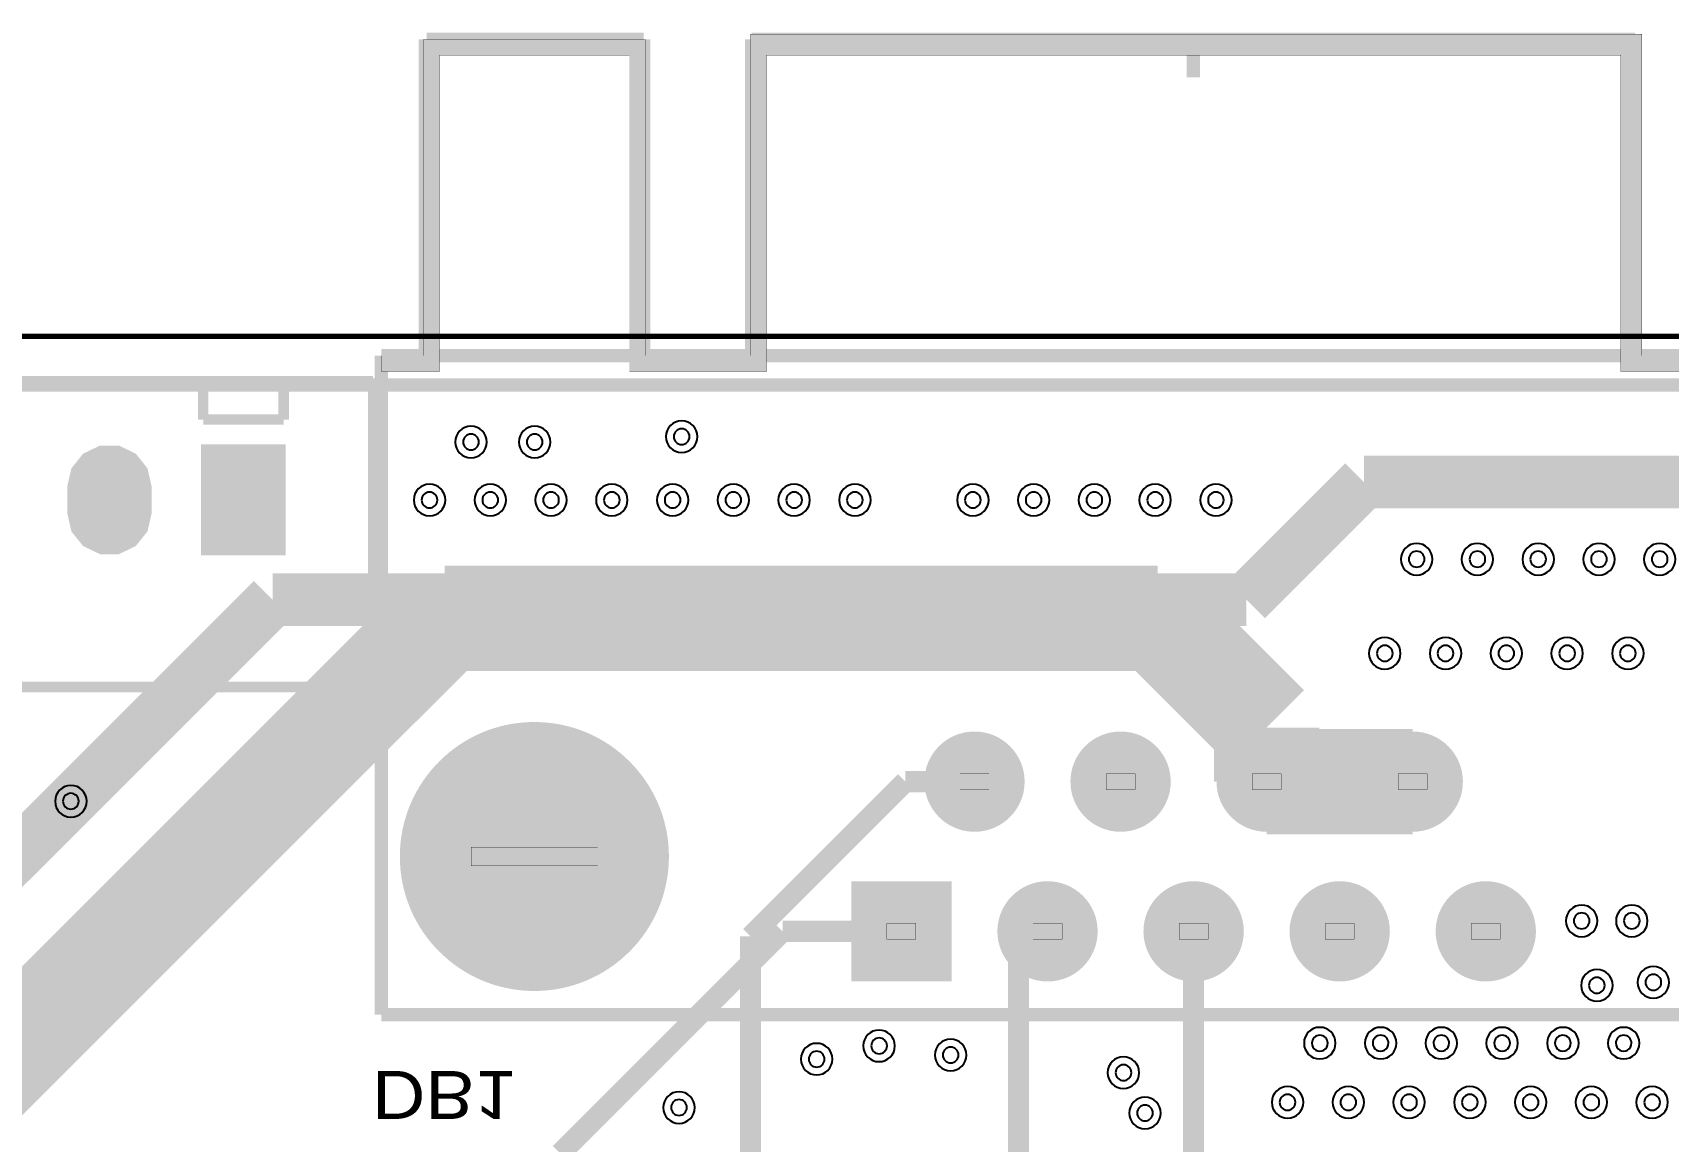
# Model space of a CAD drawing. Header units: millimetres. Extents: x 0 to 135, y -1 to 106.
# Drawn here: x 64.55 to 95.56, y 84.63 to 105.66 of the extents above; entities that cross this region are included whole.
import ezdxf
from ezdxf.enums import TextEntityAlignment as Align

# ---------------------------------------------------------------- set-up
doc = ezdxf.new("R2010")
doc.units = ezdxf.units.MM
doc.header["$MEASUREMENT"] = 0
for name, color, linetype, true_color in [('Board-Outline-Layer', 7, 'Continuous', 0xff00ff), ('Bottom-Layer', 7, 'Continuous', 0x0000ff), ('Bottom-Paste-Mask-Layer', 7, 'Continuous', 0x800000), ('Bottom-Silkscreen-Layer', 7, 'Continuous', 0x66cc33), ('Bottom-Solder-Mask-Layer', 7, 'Continuous', 0xaa00ff), ('Document-Layer', 7, 'Continuous', 0x6464ff), ('Hole-Layer', 7, 'Continuous', 0x222222), ('Multi-Layer', 7, 'Continuous', 0xc0c0c0), ('Pin-Soldering-Layer', 7, 'Continuous', 0xcc9999), ('Top-Layer', 7, 'Continuous', 0xff0000), ('Top-Paste-Mask-Layer', 7, 'Continuous', 0x808080), ('Top-Silkscreen-Layer', 7, 'Continuous', 0xffcc00), ('Top-Solder-Mask-Layer', 7, 'Continuous', 0x800080)]:
    doc.layers.add(name, color=color, linetype=linetype, true_color=true_color)
doc.styles.get("Standard").update_dxf_attribs({"font": 'arial.ttf'})

msp = doc.modelspace()

# ---------------------------------------------------------------- hatches: boundary and pattern name
at = {"layer": 'Bottom-Layer'}
for points in [[(65.25501524003039, 97.04711836423667), (65.32928871487331, 97.37253171960828), (65.53739836680518, 97.63349296901566), (65.83812552696355, 97.77831553653397), (66.17190749310225, 97.77831553653397), (66.47263465326063, 97.63349296901566), (66.68074430519249, 97.37253171960828), (66.75501778003547, 97.04711836423667), (66.75501778003547, 96.54711582423153), (66.68074430519249, 96.22170246885992), (66.47263465326063, 95.96074121945253), (66.17190749310225, 95.81591865193428), (65.83812552696355, 95.81591865193428), (65.53739836680518, 95.96074121945253), (65.32928871487331, 96.22170246885992), (65.25501524003039, 96.54711582423153)], [(69.2950228600456, 97.79711963423921), (69.2950228600456, 95.79711455422898), (67.79502032004052, 95.79711455422898), (67.79502032004052, 97.79711963423921)], [(71.5623901447803, 90.03184404368807, 1), (76.5623901447803, 90.03184404368807, 1)], [(81.50732283464569, 91.45196088392174, 1), (83.3073228346457, 91.45196088392174, 1)], [(84.27745237490475, 91.45196088392174, 1), (86.07745237490477, 91.45196088392174, 1)], [(87.04732791465588, 91.45196088392174, 1), (88.84732791465589, 91.45196088392174, 1)], [(89.81745745491494, 91.45196088392174, 1), (91.61745745491496, 91.45196088392174, 1)], [(80.12225806451613, 87.71198120396235), (80.12225806451613, 89.51198120396242), (81.9222580645162, 89.51198120396242), (81.9222580645162, 87.71198120396235)], [(82.89238760477522, 88.61198120396239, 1), (84.69238760477523, 88.61198120396239, 1)], [(85.66226314452629, 88.61198120396239, 1), (87.4622631445263, 88.61198120396239, 1)], [(88.43239268478541, 88.61198120396239, 1), (90.23239268478542, 88.61198120396239, 1)], [(91.20226822453648, 88.61198120396239, 1), (93.0022682245365, 88.61198120396239, 1)]]:
    msp.add_hatch(color=256, dxfattribs=at).paths.add_polyline_path(points)
at = {"layer": 'Bottom-Paste-Mask-Layer'}
for points in [[(65.25501524003039, 97.04711836423667), (65.32928871487331, 97.37253171960828), (65.53739836680518, 97.63349296901566), (65.83812552696355, 97.77831553653397), (66.17190749310225, 97.77831553653397), (66.47263465326063, 97.63349296901566), (66.68074430519249, 97.37253171960828), (66.75501778003547, 97.04711836423667), (66.75501778003547, 96.54711582423153), (66.68074430519249, 96.22170246885992), (66.47263465326063, 95.96074121945253), (66.17190749310225, 95.81591865193428), (65.83812552696355, 95.81591865193428), (65.53739836680518, 95.96074121945253), (65.32928871487331, 96.22170246885992), (65.25501524003039, 96.54711582423153)], [(69.2950228600456, 97.79711963423921), (69.2950228600456, 95.79711455422898), (67.79502032004052, 95.79711455422898), (67.79502032004052, 97.79711963423921)], [(71.5623901447803, 90.03184404368807, 1), (76.5623901447803, 90.03184404368807, 1)], [(81.50732283464569, 91.45196088392174, 1), (83.3073228346457, 91.45196088392174, 1)], [(84.27745237490475, 91.45196088392174, 1), (86.07745237490477, 91.45196088392174, 1)], [(87.04732791465588, 91.45196088392174, 1), (88.84732791465589, 91.45196088392174, 1)], [(89.81745745491494, 91.45196088392174, 1), (91.61745745491496, 91.45196088392174, 1)], [(80.12225806451613, 87.71198120396235), (80.12225806451613, 89.51198120396242), (81.9222580645162, 89.51198120396242), (81.9222580645162, 87.71198120396235)], [(82.89238760477522, 88.61198120396239, 1), (84.69238760477523, 88.61198120396239, 1)], [(85.66226314452629, 88.61198120396239, 1), (87.4622631445263, 88.61198120396239, 1)], [(88.43239268478541, 88.61198120396239, 1), (90.23239268478542, 88.61198120396239, 1)], [(91.20226822453648, 88.61198120396239, 1), (93.0022682245365, 88.61198120396239, 1)]]:
    msp.add_hatch(color=256, dxfattribs=at).paths.add_polyline_path(points)
at = {"layer": 'Bottom-Solder-Mask-Layer'}
for points in [[(65.20401447802885, 97.04711836423667), (65.2833386160707, 97.39466012092333), (65.50559991181024, 97.67336697037831), (65.82677678977046, 97.82803760295178), (66.1832562302954, 97.82803760295178), (66.50443310825557, 97.67336697037831), (66.72669440399517, 97.39466012092333), (66.80601854203695, 97.04711836423667), (66.80601854203695, 96.54711582423153), (66.72669440399517, 96.19957406754492), (66.50443310825557, 95.92086721808994), (66.1832562302954, 95.76619658551641), (65.82677678977046, 95.76619658551641), (65.50559991181024, 95.92086721808994), (65.2833386160707, 96.19957406754492), (65.20401447802885, 96.54711582423153)], [(69.34602362204708, 97.84812039624069), (69.34602362204708, 95.7461137922275), (67.74401955803904, 95.7461137922275), (67.74401955803904, 97.84812039624069)], [(71.51138938277877, 90.03184404368807, 1), (76.61339090678182, 90.03184404368807, 1)], [(81.45632207264417, 91.45196088392174, 1), (83.35832359664722, 91.45196088392174, 1)], [(84.22645161290323, 91.45196088392174, 1), (86.12845313690629, 91.45196088392174, 1)], [(86.99632715265436, 91.45196088392174, 1), (88.89832867665741, 91.45196088392174, 1)], [(89.76645669291342, 91.45196088392174, 1), (91.66845821691648, 91.45196088392174, 1)], [(80.07125730251465, 87.66098044196087), (80.07125730251465, 89.5629819659639), (81.97325882651768, 89.5629819659639), (81.97325882651768, 87.66098044196087)], [(82.8413868427737, 88.61198120396239, 1), (84.74338836677676, 88.61198120396239, 1)], [(85.61126238252477, 88.61198120396239, 1), (87.51326390652783, 88.61198120396239, 1)], [(88.38139192278389, 88.61198120396239, 1), (90.28339344678695, 88.61198120396239, 1)], [(91.15126746253496, 88.61198120396239, 1), (93.05326898653801, 88.61198120396239, 1)]]:
    msp.add_hatch(color=256, dxfattribs=at).paths.add_polyline_path(points)
at = {"layer": 'Document-Layer'}
msp.add_hatch(color=256, dxfattribs=at).paths.add_polyline_path([(71.16239014478037, 99.53197104394206), (71.96239014478033, 99.53197104394206), (71.96239014478033, 105.53197104394206), (76.16239014478032, 105.53197104394206), (76.16239014478032, 99.53197104394206), (78.16239014478032, 99.53197104394206), (78.16239014478032, 105.63197104394209), (95.06239014478035, 105.63197104394209), (95.06239014478035, 99.53197104394206), (96.96239014478033, 99.53197104394206), (96.96239014478033, 105.63197104394209), (101.3623901447803, 105.63197104394209), (101.3623901447803, 99.53197104394206), (101.0623901447803, 99.53197104394206), (101.0623901447803, 105.33197104394208), (97.26239014478034, 105.33197104394208), (97.26239014478034, 99.23197104394205), (94.66239014478032, 99.23197104394205), (94.66239014478032, 105.23197104394205), (78.46239014478033, 105.23197104394205), (78.46239014478033, 99.23197104394205), (75.8623901447803, 99.23197104394205), (75.8623901447803, 105.23197104394205), (72.26239014478034, 105.23197104394205), (72.26239014478034, 99.23197104394205), (71.16239014478037, 99.23197104394205)])
at = {"layer": 'Hole-Layer'}
for points in [[(65.55501524003044, 96.79711709423418, 1), (66.45501778003553, 96.79711709423418, 1)], [(68.09502032004058, 96.79711709423418, 1), (68.99502286004567, 96.79711709423418, 1)], [(81.85731013462029, 91.45196088392174, 1), (82.9573355346711, 91.45196088392174, 1)], [(84.62743967487935, 91.45196088392174, 1), (85.72746507493017, 91.45196088392174, 1)], [(87.39731521463048, 91.45196088392174, 1), (88.49734061468129, 91.45196088392174, 1)], [(90.16744475488954, 91.45196088392174, 1), (91.26747015494036, 91.45196088392174, 1)], [(72.43737109474219, 90.03184404368807, 1), (75.6874091948184, 90.03184404368807, 1)], [(80.47224536449076, 88.61198120396239, 1), (81.57227076454157, 88.61198120396239, 1)], [(83.24237490474982, 88.61198120396239, 1), (84.34240030480063, 88.61198120396239, 1)], [(86.01225044450089, 88.61198120396239, 1), (87.1122758445517, 88.61198120396239, 1)], [(88.78237998476001, 88.61198120396239, 1), (89.88240538481082, 88.61198120396239, 1)], [(91.55225552451108, 88.61198120396239, 1), (92.6522809245619, 88.61198120396239, 1)]]:
    msp.add_hatch(color=256, dxfattribs=at).paths.add_polyline_path(points)
at = {"layer": 'Multi-Layer'}
for points in [[(65.25501524003039, 97.04711836423667), (65.32928871487331, 97.37253171960828), (65.53739836680518, 97.63349296901566), (65.83812552696355, 97.77831553653397), (66.17190749310225, 97.77831553653397), (66.47263465326063, 97.63349296901566), (66.68074430519249, 97.37253171960828), (66.75501778003547, 97.04711836423667), (66.75501778003547, 96.54711582423153), (66.68074430519249, 96.22170246885992), (66.47263465326063, 95.96074121945253), (66.17190749310225, 95.81591865193428), (65.83812552696355, 95.81591865193428), (65.53739836680518, 95.96074121945253), (65.32928871487331, 96.22170246885992), (65.25501524003039, 96.54711582423153)], [(65.25501524003039, 97.04711836423667), (65.32928871487331, 97.37253171960828), (65.53739836680518, 97.63349296901566), (65.83812552696355, 97.77831553653397), (66.17190749310225, 97.77831553653397), (66.47263465326063, 97.63349296901566), (66.68074430519249, 97.37253171960828), (66.75501778003547, 97.04711836423667), (66.75501778003547, 96.54711582423153), (66.68074430519249, 96.22170246885992), (66.47263465326063, 95.96074121945253), (66.17190749310225, 95.81591865193428), (65.83812552696355, 95.81591865193428), (65.53739836680518, 95.96074121945253), (65.32928871487331, 96.22170246885992), (65.25501524003039, 96.54711582423153)], [(65.25501524003039, 97.04711836423667), (65.32928871487331, 97.37253171960828), (65.53739836680518, 97.63349296901566), (65.83812552696355, 97.77831553653397), (66.17190749310225, 97.77831553653397), (66.47263465326063, 97.63349296901566), (66.68074430519249, 97.37253171960828), (66.75501778003547, 97.04711836423667), (66.75501778003547, 96.54711582423153), (66.68074430519249, 96.22170246885992), (66.47263465326063, 95.96074121945253), (66.17190749310225, 95.81591865193428), (65.83812552696355, 95.81591865193428), (65.53739836680518, 95.96074121945253), (65.32928871487331, 96.22170246885992), (65.25501524003039, 96.54711582423153)], [(69.2950228600456, 97.79711963423921), (69.2950228600456, 95.79711455422898), (67.79502032004052, 95.79711455422898), (67.79502032004052, 97.79711963423921)], [(69.2950228600456, 97.79711963423921), (69.2950228600456, 95.79711455422898), (67.79502032004052, 95.79711455422898), (67.79502032004052, 97.79711963423921)], [(69.2950228600456, 97.79711963423921), (69.2950228600456, 95.79711455422898), (67.79502032004052, 95.79711455422898), (67.79502032004052, 97.79711963423921)], [(71.5623901447803, 90.03184404368807, 1), (76.5623901447803, 90.03184404368807, 1)], [(71.5623901447803, 90.03184404368807, 1), (76.5623901447803, 90.03184404368807, 1)], [(71.5623901447803, 90.03184404368807, 1), (76.5623901447803, 90.03184404368807, 1)], [(81.50732283464569, 91.45196088392174, 1), (83.3073228346457, 91.45196088392174, 1)], [(81.50732283464569, 91.45196088392174, 1), (83.3073228346457, 91.45196088392174, 1)], [(81.50732283464569, 91.45196088392174, 1), (83.3073228346457, 91.45196088392174, 1)], [(84.27745237490475, 91.45196088392174, 1), (86.07745237490477, 91.45196088392174, 1)], [(84.27745237490475, 91.45196088392174, 1), (86.07745237490477, 91.45196088392174, 1)], [(84.27745237490475, 91.45196088392174, 1), (86.07745237490477, 91.45196088392174, 1)], [(87.04732791465588, 91.45196088392174, 1), (88.84732791465589, 91.45196088392174, 1)], [(87.04732791465588, 91.45196088392174, 1), (88.84732791465589, 91.45196088392174, 1)], [(87.04732791465588, 91.45196088392174, 1), (88.84732791465589, 91.45196088392174, 1)], [(89.81745745491494, 91.45196088392174, 1), (91.61745745491496, 91.45196088392174, 1)], [(89.81745745491494, 91.45196088392174, 1), (91.61745745491496, 91.45196088392174, 1)], [(89.81745745491494, 91.45196088392174, 1), (91.61745745491496, 91.45196088392174, 1)], [(80.12225806451613, 87.71198120396235), (80.12225806451613, 89.51198120396242), (81.9222580645162, 89.51198120396242), (81.9222580645162, 87.71198120396235)], [(80.12225806451613, 87.71198120396235), (80.12225806451613, 89.51198120396242), (81.9222580645162, 89.51198120396242), (81.9222580645162, 87.71198120396235)], [(80.12225806451613, 87.71198120396235), (80.12225806451613, 89.51198120396242), (81.9222580645162, 89.51198120396242), (81.9222580645162, 87.71198120396235)], [(82.89238760477522, 88.61198120396239, 1), (84.69238760477523, 88.61198120396239, 1)], [(82.89238760477522, 88.61198120396239, 1), (84.69238760477523, 88.61198120396239, 1)], [(82.89238760477522, 88.61198120396239, 1), (84.69238760477523, 88.61198120396239, 1)], [(85.66226314452629, 88.61198120396239, 1), (87.4622631445263, 88.61198120396239, 1)], [(85.66226314452629, 88.61198120396239, 1), (87.4622631445263, 88.61198120396239, 1)], [(85.66226314452629, 88.61198120396239, 1), (87.4622631445263, 88.61198120396239, 1)], [(88.43239268478541, 88.61198120396239, 1), (90.23239268478542, 88.61198120396239, 1)], [(88.43239268478541, 88.61198120396239, 1), (90.23239268478542, 88.61198120396239, 1)], [(88.43239268478541, 88.61198120396239, 1), (90.23239268478542, 88.61198120396239, 1)], [(91.20226822453648, 88.61198120396239, 1), (93.0022682245365, 88.61198120396239, 1)], [(91.20226822453648, 88.61198120396239, 1), (93.0022682245365, 88.61198120396239, 1)], [(91.20226822453648, 88.61198120396239, 1), (93.0022682245365, 88.61198120396239, 1)]]:
    msp.add_hatch(color=256, dxfattribs=at).paths.add_polyline_path(points)
at = {"layer": 'Pin-Soldering-Layer'}
for points in [[(82.13231648463301, 91.30197358394713), (82.68232918465844, 91.30197358394713), (82.68232918465844, 91.60197358394714), (82.13231648463301, 91.60197358394714)], [(84.90244602489207, 91.30197358394713), (85.4524587249175, 91.30197358394713), (85.4524587249175, 91.60197358394714), (84.90244602489207, 91.60197358394714)], [(87.67232156464314, 91.30197358394713), (88.22233426466858, 91.30197358394713), (88.22233426466858, 91.60197358394714), (87.67232156464314, 91.60197358394714)], [(90.4424511049022, 91.30197358394713), (90.99246380492764, 91.30197358394713), (90.99246380492764, 91.60197358394714), (90.4424511049022, 91.60197358394714)], [(72.86239014478036, 90.20685039370079), (72.86239014478036, 89.8568376936754), (75.26239014478034, 89.8568376936754), (75.26239014478034, 90.20685039370079)], [(80.74725171450348, 88.46199390398777), (81.29726441452885, 88.46199390398777), (81.29726441452885, 88.76199390398779), (80.74725171450348, 88.76199390398779)], [(83.51738125476254, 88.46199390398777), (84.06739395478797, 88.46199390398777), (84.06739395478797, 88.76199390398779), (83.51738125476254, 88.76199390398779)], [(86.28725679451361, 88.46199390398777), (86.83726949453904, 88.46199390398777), (86.83726949453904, 88.76199390398779), (86.28725679451361, 88.76199390398779)], [(89.05738633477267, 88.46199390398777), (89.6073990347981, 88.46199390398777), (89.6073990347981, 88.76199390398779), (89.05738633477267, 88.76199390398779)], [(91.82726187452374, 88.46199390398777), (92.37727457454918, 88.46199390398777), (92.37727457454918, 88.76199390398779), (91.82726187452374, 88.76199390398779)]]:
    msp.add_hatch(color=256, dxfattribs=at).paths.add_polyline_path(points)
at = {"layer": 'Top-Layer'}
for points in [[(65.25501524003039, 97.04711836423667), (65.32928871487331, 97.37253171960828), (65.53739836680518, 97.63349296901566), (65.83812552696355, 97.77831553653397), (66.17190749310225, 97.77831553653397), (66.47263465326063, 97.63349296901566), (66.68074430519249, 97.37253171960828), (66.75501778003547, 97.04711836423667), (66.75501778003547, 96.54711582423153), (66.68074430519249, 96.22170246885992), (66.47263465326063, 95.96074121945253), (66.17190749310225, 95.81591865193428), (65.83812552696355, 95.81591865193428), (65.53739836680518, 95.96074121945253), (65.32928871487331, 96.22170246885992), (65.25501524003039, 96.54711582423153)], [(69.2950228600456, 97.79711963423921), (69.2950228600456, 95.79711455422898), (67.79502032004052, 95.79711455422898), (67.79502032004052, 97.79711963423921)], [(71.5623901447803, 90.03184404368807, 1), (76.5623901447803, 90.03184404368807, 1)], [(81.50732283464569, 91.45196088392174, 1), (83.3073228346457, 91.45196088392174, 1)], [(84.27745237490475, 91.45196088392174, 1), (86.07745237490477, 91.45196088392174, 1)], [(87.04732791465588, 91.45196088392174, 1), (88.84732791465589, 91.45196088392174, 1)], [(89.81745745491494, 91.45196088392174, 1), (91.61745745491496, 91.45196088392174, 1)], [(80.12225806451613, 87.71198120396235), (80.12225806451613, 89.51198120396242), (81.9222580645162, 89.51198120396242), (81.9222580645162, 87.71198120396235)], [(82.89238760477522, 88.61198120396239, 1), (84.69238760477523, 88.61198120396239, 1)], [(85.66226314452629, 88.61198120396239, 1), (87.4622631445263, 88.61198120396239, 1)], [(88.43239268478541, 88.61198120396239, 1), (90.23239268478542, 88.61198120396239, 1)], [(91.20226822453648, 88.61198120396239, 1), (93.0022682245365, 88.61198120396239, 1)]]:
    msp.add_hatch(color=256, dxfattribs=at).paths.add_polyline_path(points)
at = {"layer": 'Top-Paste-Mask-Layer'}
for points in [[(65.25501524003039, 97.04711836423667), (65.32928871487331, 97.37253171960828), (65.53739836680518, 97.63349296901566), (65.83812552696355, 97.77831553653397), (66.17190749310225, 97.77831553653397), (66.47263465326063, 97.63349296901566), (66.68074430519249, 97.37253171960828), (66.75501778003547, 97.04711836423667), (66.75501778003547, 96.54711582423153), (66.68074430519249, 96.22170246885992), (66.47263465326063, 95.96074121945253), (66.17190749310225, 95.81591865193428), (65.83812552696355, 95.81591865193428), (65.53739836680518, 95.96074121945253), (65.32928871487331, 96.22170246885992), (65.25501524003039, 96.54711582423153)], [(69.2950228600456, 97.79711963423921), (69.2950228600456, 95.79711455422898), (67.79502032004052, 95.79711455422898), (67.79502032004052, 97.79711963423921)], [(71.5623901447803, 90.03184404368807, 1), (76.5623901447803, 90.03184404368807, 1)], [(81.50732283464569, 91.45196088392174, 1), (83.3073228346457, 91.45196088392174, 1)], [(84.27745237490475, 91.45196088392174, 1), (86.07745237490477, 91.45196088392174, 1)], [(87.04732791465588, 91.45196088392174, 1), (88.84732791465589, 91.45196088392174, 1)], [(89.81745745491494, 91.45196088392174, 1), (91.61745745491496, 91.45196088392174, 1)], [(80.12225806451613, 87.71198120396235), (80.12225806451613, 89.51198120396242), (81.9222580645162, 89.51198120396242), (81.9222580645162, 87.71198120396235)], [(82.89238760477522, 88.61198120396239, 1), (84.69238760477523, 88.61198120396239, 1)], [(85.66226314452629, 88.61198120396239, 1), (87.4622631445263, 88.61198120396239, 1)], [(88.43239268478541, 88.61198120396239, 1), (90.23239268478542, 88.61198120396239, 1)], [(91.20226822453648, 88.61198120396239, 1), (93.0022682245365, 88.61198120396239, 1)]]:
    msp.add_hatch(color=256, dxfattribs=at).paths.add_polyline_path(points)
at = {"layer": 'Top-Solder-Mask-Layer'}
for points in [[(65.20401447802885, 97.04711836423667), (65.2833386160707, 97.39466012092333), (65.50559991181024, 97.67336697037831), (65.82677678977046, 97.82803760295178), (66.1832562302954, 97.82803760295178), (66.50443310825557, 97.67336697037831), (66.72669440399517, 97.39466012092333), (66.80601854203695, 97.04711836423667), (66.80601854203695, 96.54711582423153), (66.72669440399517, 96.19957406754492), (66.50443310825557, 95.92086721808994), (66.1832562302954, 95.76619658551641), (65.82677678977046, 95.76619658551641), (65.50559991181024, 95.92086721808994), (65.2833386160707, 96.19957406754492), (65.20401447802885, 96.54711582423153)], [(69.34602362204708, 97.84812039624069), (69.34602362204708, 95.7461137922275), (67.74401955803904, 95.7461137922275), (67.74401955803904, 97.84812039624069)], [(71.51138938277877, 90.03184404368807, 1), (76.61339090678182, 90.03184404368807, 1)], [(81.45632207264417, 91.45196088392174, 1), (83.35832359664722, 91.45196088392174, 1)], [(84.22645161290323, 91.45196088392174, 1), (86.12845313690629, 91.45196088392174, 1)], [(86.99632715265436, 91.45196088392174, 1), (88.89832867665741, 91.45196088392174, 1)], [(89.76645669291342, 91.45196088392174, 1), (91.66845821691648, 91.45196088392174, 1)], [(80.07125730251465, 87.66098044196087), (80.07125730251465, 89.5629819659639), (81.97325882651768, 89.5629819659639), (81.97325882651768, 87.66098044196087)], [(82.8413868427737, 88.61198120396239, 1), (84.74338836677676, 88.61198120396239, 1)], [(85.61126238252477, 88.61198120396239, 1), (87.51326390652783, 88.61198120396239, 1)], [(88.38139192278389, 88.61198120396239, 1), (90.28339344678695, 88.61198120396239, 1)], [(91.15126746253496, 88.61198120396239, 1), (93.05326898653801, 88.61198120396239, 1)]]:
    msp.add_hatch(color=256, dxfattribs=at).paths.add_polyline_path(points)

# ---------------------------------------------------------------- linework, layer by layer
at = {"layer": 'Board-Outline-Layer', "const_width": 0.1}
msp.add_lwpolyline([(0, -1.1368683772161603e-13), (0, 99.90020066040125), (134.00026924053844, 99.90020066040125), (134.00026924053844, -1.1368683772161603e-13)], close=True, dxfattribs=at)
at = {"layer": 'Bottom-Layer'}
for points, const_width in [([(72.36232410464822, 94.54834137668274), (60.479146558293166, 82.66516383032763)], 2.00000508001016), ([(85.87752603505209, 94.54834137668274), (72.36232410464822, 94.54834137668274)], 2.00000508001016), ([(87.94732791465577, 92.47853949707888), (85.87752603505209, 94.54834137668274)], 2.00000508001016), ([(87.94732791465577, 91.45196088392174), (87.94732791465577, 92.47853949707888)], 2.00000508001016), ([(90.71745745491489, 91.45196088392174), (87.94732791465577, 91.45196088392174)], 2.00000508001016), ([(65.27321818643634, 91.08028956057905), (59.10212598425204, 84.90919735839475)], 1.00000254000508), ([(78.16064262128526, 88.5144831089662), (81.0981203962408, 91.45196088392174)], 0.4), ([(81.0981203962408, 91.45196088392174), (82.40732283464564, 91.45196088392174)], 0.4), ([(78.16064262128526, 82.15515621031238), (78.16064262128526, 88.5144831089662)], 0.4), ([(83.24065278130558, 88.06024638049274), (83.79238760477523, 88.61198120396233)], 0.4), ([(86.5622631445263, 80.18785369570736), (86.5622631445263, 88.61198120396233)], 0.4), ([(83.24065278130558, 78.33009906019805), (83.24065278130558, 88.06024638049274)], 0.4)]:
    msp.add_lwpolyline(points, dxfattribs=dict(at, const_width=const_width))
at = {"layer": 'Bottom-Silkscreen-Layer', "const_width": 0.25400050800101603}
for points in [[(71.99228600457207, 99.53197104394206), (71.99228600457207, 105.53199644399285)], [(71.99228600457207, 99.53197104394206), (71.99228600457207, 105.53199644399285)], [(72.02228346456695, 105.53199644399285), (76.13229108458222, 105.53199644399285)], [(72.02228346456695, 105.53199644399285), (76.13229108458222, 105.53199644399285)], [(76.13229108458222, 105.53199644399285), (76.13229108458222, 99.53197104394206)], [(76.13229108458222, 105.53199644399285), (76.13229108458222, 99.53197104394206)], [(94.93234188468386, 105.53199644399285), (78.1823037846076, 105.53199644399285)], [(78.1823037846076, 105.53199644399285), (78.1823037846076, 99.53197104394206)], [(94.93234188468386, 105.53199644399285), (78.1823037846076, 105.53199644399285)], [(78.1823037846076, 105.53199644399285), (78.1823037846076, 99.53197104394206)], [(86.55731013462031, 104.81198120396243), (86.55731013462031, 105.51198120396242)], [(86.55731013462031, 104.81198120396243), (86.55731013462031, 105.51198120396242)], [(94.93234188468386, 99.53197104394206), (94.93234188468386, 105.53199644399285)], [(94.93234188468386, 99.53197104394206), (94.93234188468386, 105.53199644399285)], [(71.16228854457711, 99.53197104394206), (71.16228854457711, 87.03194564389128)], [(101.96233934467875, 99.53197104394206), (71.16228854457711, 99.53197104394206)], [(71.16228854457711, 99.53197104394206), (71.16228854457711, 87.03194564389128)], [(101.96233934467875, 99.53197104394206), (71.16228854457711, 99.53197104394206)], [(71.16228854457711, 87.03194564389128), (101.96233934467875, 87.03194564389128)], [(71.16228854457711, 87.03194564389128), (101.96233934467875, 87.03194564389128)]]:
    msp.add_lwpolyline(points, dxfattribs=at)
at = {"layer": 'Document-Layer', "const_width": 0.005080010160020321}
msp.add_lwpolyline([(97.26239014478034, 99.23197104394205), (94.66239014478032, 99.23197104394205), (94.66239014478032, 105.23197104394205), (78.46239014478033, 105.23197104394205), (78.46239014478033, 99.23197104394205), (75.8623901447803, 99.23197104394205), (75.8623901447803, 105.23197104394205), (72.26239014478034, 105.23197104394205), (72.26239014478034, 99.23197104394205), (71.16239014478037, 99.23197104394205), (71.16239014478037, 99.53197104394206), (71.96239014478033, 99.53197104394206), (71.96239014478033, 105.53197104394206), (76.16239014478032, 105.53197104394206), (76.16239014478032, 99.53197104394206), (78.16239014478032, 99.53197104394206), (78.16239014478032, 105.63197104394209), (95.06239014478035, 105.63197104394209), (95.06239014478035, 99.53197104394206), (96.96239014478033, 99.53197104394206)], dxfattribs=at)
at = {"layer": 'Hole-Layer'}
for points in [[(72.71012954025912, 97.89388874779814, 1), (73.01012954025907, 97.89388874777035), (73.01012954025907, 97.8938887477567, 1), (72.71012954025912, 97.89388874778444)], [(73.91714757429514, 97.89388874779814, 1), (74.2171475742951, 97.89388874777035), (74.2171475742951, 97.8938887477567, 1), (73.91714757429514, 97.89388874778444)], [(76.7051892303785, 97.99589027180127, 1), (77.00518923037845, 97.99589027177348), (77.00518923037845, 97.99589027175978, 1), (76.7051892303785, 97.99589027178757)], [(71.92410718821435, 96.79316230634532, 1), (72.2241071882143, 96.79316230631753), (72.2241071882143, 96.79316230630383, 1), (71.92410718821435, 96.79316230633162)], [(73.07633223266453, 96.79316230634532, 1), (73.37633223266448, 96.79316230631753), (73.37633223266448, 96.79316230630383, 1), (73.07633223266453, 96.79316230633162)], [(74.22855727711453, 96.79316230634532, 1), (74.52855727711449, 96.79316230631753), (74.52855727711449, 96.79316230630383, 1), (74.22855727711453, 96.79316230633162)], [(75.38078232156471, 96.79316230634532, 1), (75.68078232156466, 96.79316230631753), (75.68078232156466, 96.79316230630383, 1), (75.38078232156471, 96.79316230633162)], [(76.53300736601477, 96.79316230634532, 1), (76.83300736601473, 96.79316230631753), (76.83300736601473, 96.79316230630383, 1), (76.53300736601477, 96.79316230633162)], [(77.68523241046483, 96.79316230634532, 1), (77.98523241046479, 96.79316230631753), (77.98523241046479, 96.79316230630383, 1), (77.68523241046483, 96.79316230633162)], [(78.83745745491501, 96.79316230634532, 1), (79.13745745491491, 96.79316230631753), (79.13745745491491, 96.79316230630383, 1), (78.83745745491501, 96.79316230633162)], [(79.98968249936502, 96.79316230634532, 1), (80.28968249936497, 96.79316230631753), (80.28968249936497, 96.79316230630383, 1), (79.98968249936502, 96.79316230633162)], [(82.22626111252225, 96.79316230634532, 1), (82.5262611125222, 96.79316230631753), (82.5262611125222, 96.79316230630383, 1), (82.22626111252225, 96.79316230633162)], [(83.37848615697237, 96.79316230634532, 1), (83.67848615697233, 96.79316230631753), (83.67848615697233, 96.79316230630383, 1), (83.37848615697237, 96.79316230633162)], [(84.53071120142238, 96.79316230634532, 1), (84.83071120142233, 96.79316230631753), (84.83071120142233, 96.79316230630383, 1), (84.53071120142238, 96.79316230633162)], [(85.68293624587255, 96.79316230634532, 1), (85.98293624587251, 96.79316230631753), (85.98293624587251, 96.79316230630383, 1), (85.68293624587255, 96.79316230633162)], [(86.83516129032262, 96.79316230634532, 1), (87.13516129032251, 96.79316230631753), (87.13516129032251, 96.79316230630383, 1), (86.83516129032262, 96.79316230633162)], [(90.64138684277373, 95.67114554231176, 1), (90.94138684277368, 95.67114554228397), (90.94138684277368, 95.67114554227032, 1), (90.64138684277373, 95.67114554229806)], [(91.79361188722385, 95.67114554231176, 1), (92.0936118872238, 95.67114554228397), (92.0936118872238, 95.67114554227032, 1), (91.79361188722385, 95.67114554229806)], [(92.94583693167391, 95.67114554231176, 1), (93.24583693167386, 95.67114554228397), (93.24583693167386, 95.67114554227032, 1), (92.94583693167391, 95.67114554229806)], [(94.09806197612397, 95.67114554231176, 1), (94.39806197612387, 95.67114554228397), (94.39806197612387, 95.67114554227032, 1), (94.09806197612397, 95.67114554229806)], [(95.25028702057409, 95.67114554231176, 1), (95.55028702057405, 95.67114554228397), (95.55028702057405, 95.67114554227032, 1), (95.25028702057409, 95.67114554229806)], [(90.03734823469654, 93.88454406910881, 1), (90.33734823469649, 93.88454406908102), (90.33734823469649, 93.88454406906737, 1), (90.03734823469654, 93.88454406909511)], [(91.18957327914654, 93.88454406910881, 1), (91.4895732791465, 93.88454406908102), (91.4895732791465, 93.88454406906737, 1), (91.18957327914654, 93.88454406909511)], [(92.34179832359672, 93.88454406910881, 1), (92.64179832359667, 93.88454406908102), (92.64179832359667, 93.88454406906737, 1), (92.34179832359672, 93.88454406909511)], [(93.49402336804678, 93.88454406910881, 1), (93.79402336804668, 93.88454406908102), (93.79402336804668, 93.88454406906737, 1), (93.49402336804678, 93.88454406909511)], [(94.64624841249685, 93.88454406910881, 1), (94.9462484124968, 93.88454406908102), (94.9462484124968, 93.88454406906737, 1), (94.64624841249685, 93.88454406909511)], [(65.12321818643636, 91.0802895605998, 1), (65.42321818643632, 91.080289560572), (65.42321818643632, 91.08028956055836, 1), (65.12321818643636, 91.0802895605861)], [(93.76943357886717, 88.81101346204764, 1), (94.06943357886712, 88.81101346201984), (94.06943357886712, 88.8110134620062, 1), (93.76943357886717, 88.81101346203394)], [(94.72144780289563, 88.81101346204764, 1), (95.02144780289558, 88.81101346201984), (95.02144780289558, 88.8110134620062, 1), (94.72144780289563, 88.81101346203394)], [(95.13024130048262, 87.64461264924603, 1), (95.43024130048258, 87.64461264921823), (95.43024130048258, 87.64461264920453, 1), (95.13024130048262, 87.64461264923233)], [(94.05843789687589, 87.58699517401107, 1), (94.35843789687578, 87.58699517398327), (94.35843789687578, 87.58699517396957, 1), (94.05843789687589, 87.58699517399737)], [(80.44868935737878, 86.44000762003594, 1), (80.74868935737874, 86.44000762000815), (80.74868935737874, 86.4400076199945, 1), (80.44868935737878, 86.44000762002224)], [(88.80535941071884, 86.49100838203748, 1), (89.10535941071879, 86.49100838200974), (89.10535941071879, 86.49100838199604, 1), (88.80535941071884, 86.49100838202384)], [(89.95758445516896, 86.49100838203748, 1), (90.25758445516891, 86.49100838200974), (90.25758445516891, 86.49100838199604, 1), (89.95758445516896, 86.49100838202384)], [(91.10980949961902, 86.49100838203748, 1), (91.40980949961897, 86.49100838200974), (91.40980949961897, 86.49100838199604, 1), (91.10980949961902, 86.49100838202384)], [(92.26203454406908, 86.49100838203748, 1), (92.56203454406904, 86.49100838200974), (92.56203454406904, 86.49100838199604, 1), (92.26203454406908, 86.49100838202384)], [(93.41425958851926, 86.49100838203748, 1), (93.71425958851921, 86.49100838200974), (93.71425958851921, 86.49100838199604, 1), (93.41425958851926, 86.49100838202384)], [(94.56648463296926, 86.49100838203748, 1), (94.86648463296922, 86.49100838200974), (94.86648463296922, 86.49100838199604, 1), (94.56648463296926, 86.49100838202384)], [(79.26563627127251, 86.18751333504736, 1), (79.56563627127247, 86.18751333501956), (79.56563627127247, 86.18751333500586, 1), (79.26563627127251, 86.18751333503366)], [(81.80526543053094, 86.26571501145077, 1), (82.10526543053089, 86.26571501142297), (82.10526543053089, 86.26571501140927, 1), (81.80526543053094, 86.26571501143707)], [(85.08230378460763, 85.9300000000207, 1), (85.38230378460759, 85.9299999999929), (85.38230378460759, 85.9299999999792, 1), (85.08230378460763, 85.930000000007)], [(76.65518161036334, 85.26949961901994, 1), (76.95518161036324, 85.26949961899214), (76.95518161036324, 85.26949961897844, 1), (76.65518161036334, 85.26949961900624)], [(85.49030988061986, 85.16498856999783, 1), (85.79030988061976, 85.16498856997003), (85.79030988061976, 85.16498856995634, 1), (85.49030988061986, 85.16498856998413)], [(88.19335026670058, 85.36899161800397, 1), (88.49335026670053, 85.36899161797618), (88.49335026670053, 85.36899161796248, 1), (88.19335026670058, 85.36899161799028)], [(89.34557531115058, 85.36899161800397, 1), (89.64557531115054, 85.36899161797618), (89.64557531115054, 85.36899161796248, 1), (89.34557531115058, 85.36899161799028)], [(90.49780035560076, 85.36899161800397, 1), (90.79780035560071, 85.36899161797618), (90.79780035560071, 85.36899161796248, 1), (90.49780035560076, 85.36899161799028)], [(91.65002540005082, 85.36899161800397, 1), (91.95002540005078, 85.36899161797618), (91.95002540005078, 85.36899161796248, 1), (91.65002540005082, 85.36899161799028)], [(92.80225044450088, 85.36899161800397, 1), (93.10225044450084, 85.36899161797618), (93.10225044450084, 85.36899161796248, 1), (92.80225044450088, 85.36899161799028)], [(93.95447548895106, 85.36899161800397, 1), (94.25447548895096, 85.36899161797618), (94.25447548895096, 85.36899161796248, 1), (93.95447548895106, 85.36899161799028)], [(95.10670053340107, 85.36899161800397, 1), (95.40670053340102, 85.36899161797618), (95.40670053340102, 85.36899161796248, 1), (95.10670053340107, 85.36899161799028)]]:
    msp.add_lwpolyline(points, format="xyb", dxfattribs=at)
at = {"layer": 'Multi-Layer'}
for points in [[(72.56012954025908, 97.8938887477774, 1), (73.16012954025905, 97.8938887477774, 1)], [(73.76714757429511, 97.8938887477774, 1), (74.36714757429513, 97.8938887477774, 1)], [(76.55518923037846, 97.99589027178052, 1), (77.15518923037848, 97.99589027178052, 1)], [(71.77410718821432, 96.79316230632458, 1), (72.37410718821434, 96.79316230632458, 1)], [(72.92633223266449, 96.79316230632458, 1), (73.52633223266452, 96.79316230632458, 1)], [(74.07855727711456, 96.79316230632458, 1), (74.67855727711452, 96.79316230632458, 1)], [(75.23078232156467, 96.79316230632458, 1), (75.8307823215647, 96.79316230632458, 1)], [(76.38300736601474, 96.79316230632458, 1), (76.98300736601476, 96.79316230632458, 1)], [(77.5352324104648, 96.79316230632458, 1), (78.13523241046482, 96.79316230632458, 1)], [(78.68745745491498, 96.79316230632458, 1), (79.28745745491494, 96.79316230632458, 1)], [(79.83968249936498, 96.79316230632458, 1), (80.439682499365, 96.79316230632458, 1)], [(82.07626111252222, 96.79316230632458, 1), (82.67626111252224, 96.79316230632458, 1)], [(83.22848615697234, 96.79316230632458, 1), (83.8284861569723, 96.79316230632458, 1)], [(84.38071120142234, 96.79316230632458, 1), (84.98071120142237, 96.79316230632458, 1)], [(85.53293624587252, 96.79316230632458, 1), (86.13293624587254, 96.79316230632458, 1)], [(86.68516129032258, 96.79316230632458, 1), (87.28516129032255, 96.79316230632458, 1)], [(90.4913868427737, 95.67114554229101, 1), (91.09138684277372, 95.67114554229101, 1)], [(91.64361188722381, 95.67114554229101, 1), (92.24361188722384, 95.67114554229101, 1)], [(92.79583693167388, 95.67114554229101, 1), (93.3958369316739, 95.67114554229101, 1)], [(93.94806197612394, 95.67114554229101, 1), (94.5480619761239, 95.67114554229101, 1)], [(95.10028702057406, 95.67114554229101, 1), (95.70028702057408, 95.67114554229101, 1)], [(89.8873482346965, 93.88454406908807, 1), (90.48734823469653, 93.88454406908807, 1)], [(91.03957327914651, 93.88454406908807, 1), (91.63957327914653, 93.88454406908807, 1)], [(92.19179832359669, 93.88454406908807, 1), (92.79179832359671, 93.88454406908807, 1)], [(93.34402336804675, 93.88454406908807, 1), (93.94402336804671, 93.88454406908807, 1)], [(94.49624841249681, 93.88454406908807, 1), (95.09624841249683, 93.88454406908807, 1)], [(64.97321818643633, 91.08028956057905, 1), (65.57321818643635, 91.08028956057905, 1)], [(93.61943357886713, 88.81101346202689, 1), (94.21943357886715, 88.81101346202689, 1)], [(94.57144780289559, 88.81101346202689, 1), (95.17144780289561, 88.81101346202689, 1)], [(93.90843789687585, 87.58699517399032, 1), (94.50843789687582, 87.58699517399032, 1)], [(94.98024130048259, 87.64461264922528, 1), (95.58024130048261, 87.64461264922528, 1)], [(80.29868935737875, 86.4400076200152, 1), (80.89868935737877, 86.4400076200152, 1)], [(81.6552654305309, 86.26571501143002, 1), (82.25526543053093, 86.26571501143002, 1)], [(88.6553594107188, 86.49100838201679, 1), (89.25535941071882, 86.49100838201679, 1)], [(89.80758445516892, 86.49100838201679, 1), (90.40758445516894, 86.49100838201679, 1)], [(90.95980949961898, 86.49100838201679, 1), (91.559809499619, 86.49100838201679, 1)], [(92.11203454406905, 86.49100838201679, 1), (92.71203454406901, 86.49100838201679, 1)], [(93.26425958851922, 86.49100838201679, 1), (93.86425958851925, 86.49100838201679, 1)], [(94.41648463296923, 86.49100838201679, 1), (95.01648463296925, 86.49100838201679, 1)], [(79.11563627127248, 86.18751333502661, 1), (79.7156362712725, 86.18751333502661, 1)], [(84.9323037846076, 85.92999999999995, 1), (85.53230378460762, 85.92999999999995, 1)], [(88.04335026670054, 85.36899161798323, 1), (88.64335026670057, 85.36899161798323, 1)], [(89.1955753111506, 85.36899161798323, 1), (89.79557531115057, 85.36899161798323, 1)], [(90.34780035560073, 85.36899161798323, 1), (90.94780035560075, 85.36899161798323, 1)], [(91.50002540005079, 85.36899161798323, 1), (92.10002540005081, 85.36899161798323, 1)], [(92.65225044450085, 85.36899161798323, 1), (93.25225044450087, 85.36899161798323, 1)], [(93.80447548895103, 85.36899161798323, 1), (94.404475488951, 85.36899161798323, 1)], [(94.95670053340103, 85.36899161798323, 1), (95.55670053340106, 85.36899161798323, 1)], [(76.50518161036331, 85.26949961899919, 1), (77.10518161036327, 85.26949961899919, 1)], [(85.34030988061983, 85.16498856997708, 1), (85.9403098806198, 85.16498856997708, 1)]]:
    msp.add_lwpolyline(points, format="xyb", close=True, dxfattribs=at)
at = {"layer": 'Pin-Soldering-Layer', "const_width": 0.005080010160020321}
for points in [[(82.13231648463301, 91.30197358394713), (82.68232918465844, 91.30197358394713), (82.68232918465844, 91.60197358394714), (82.13231648463301, 91.60197358394714)], [(84.90244602489207, 91.30197358394713), (85.4524587249175, 91.30197358394713), (85.4524587249175, 91.60197358394714), (84.90244602489207, 91.60197358394714)], [(87.67232156464314, 91.30197358394713), (88.22233426466858, 91.30197358394713), (88.22233426466858, 91.60197358394714), (87.67232156464314, 91.60197358394714)], [(90.4424511049022, 91.30197358394713), (90.99246380492764, 91.30197358394713), (90.99246380492764, 91.60197358394714), (90.4424511049022, 91.60197358394714)], [(72.86239014478036, 90.20685039370079), (72.86239014478036, 89.8568376936754), (75.26239014478034, 89.8568376936754), (75.26239014478034, 90.20685039370079)], [(80.74725171450348, 88.46199390398777), (81.29726441452885, 88.46199390398777), (81.29726441452885, 88.76199390398779), (80.74725171450348, 88.76199390398779)], [(83.51738125476254, 88.46199390398777), (84.06739395478797, 88.46199390398777), (84.06739395478797, 88.76199390398779), (83.51738125476254, 88.76199390398779)], [(86.28725679451361, 88.46199390398777), (86.83726949453904, 88.46199390398777), (86.83726949453904, 88.76199390398779), (86.28725679451361, 88.76199390398779)], [(89.05738633477267, 88.46199390398777), (89.6073990347981, 88.46199390398777), (89.6073990347981, 88.76199390398779), (89.05738633477267, 88.76199390398779)], [(91.82726187452374, 88.46199390398777), (92.37727457454918, 88.46199390398777), (92.37727457454918, 88.76199390398779), (91.82726187452374, 88.76199390398779)]]:
    msp.add_lwpolyline(points, close=True, dxfattribs=at)
at = {"layer": 'Top-Layer'}
for points, const_width in [([(87.56055118110237, 94.90534671069344), (89.79133096266196, 97.13612649225297)], 1.00000254000508), ([(89.79133096266196, 97.13612649225297), (107.07186690373385, 97.13612649225297)], 1.00000254000508), ([(65.27321818643634, 91.08028956057905), (69.09827533655073, 94.90534671069344)], 1.00000254000508), ([(69.09827533655073, 94.90534671069344), (87.56055118110237, 94.90534671069344)], 1.00000254000508), ([(74.55535687071375, 84.39918973837939), (78.76814833629669, 88.61198120396233)], 0.4), ([(78.76814833629669, 88.61198120396233), (81.02225806451611, 88.61198120396233)], 0.4)]:
    msp.add_lwpolyline(points, dxfattribs=dict(at, const_width=const_width))
at = {"layer": 'Top-Silkscreen-Layer', "const_width": 0.25400050800101603}
msp.add_lwpolyline([(101.69246888493785, 24.617348234696465, -0.414), (97.79870459740926, 20.723583947167867), (48.097980695961326, 20.723583947167867, -0.102), (48.047698755397505, 20.73392684785364), (48.047698755397505, 20.733929387858723, -0.374), (44.4460121920244, 24.361435102870132), (44.44600965201926, 24.361435102870132, -0.092), (44.43759207518417, 24.406972313944607), (44.43759207518417, 95.08473710947413, -0.414), (48.33135636271277, 98.97850139700273, -0.02), (48.35198120396234, 98.97850139700273), (98.08528067056136, 98.97850139700273, -0.125), (98.1462560325121, 98.96295910591812, -0.369), (101.68377698755393, 95.3447574295148), (101.68377952755907, 95.3447574295148, -0.093), (101.6924688849378, 95.29851409702815), (101.6924688849378, 24.617348234696465)], format="xyb", dxfattribs=at)
at = {"layer": 'Top-Silkscreen-Layer', "const_width": 0.2}
for points in [[(71.00502667005333, 99.0471221742443), (61.00500635001265, 99.0471221742443)], [(71.00502667005333, 99.0471221742443), (61.00500635001265, 99.0471221742443)], [(67.78302006604008, 98.32112014224026), (67.78302006604008, 99.0471221742443)], [(67.78302006604008, 98.32112014224026), (67.78302006604008, 99.0471221742443)], [(69.30702311404616, 98.32112014224026), (69.30702311404616, 99.0471221742443)], [(69.30702311404616, 98.32112014224026), (69.30702311404616, 99.0471221742443)], [(71.00502667005333, 93.24710947421892), (71.00502667005333, 99.0471221742443)], [(71.00502667005333, 93.24710947421892), (71.00502667005333, 99.0471221742443)], [(69.30702311404616, 98.32112014224026), (67.78302006604008, 98.32112014224026)], [(69.30702311404616, 98.32112014224026), (67.78302006604008, 98.32112014224026)], [(71.00502667005333, 93.24710947421892), (61.00500635001265, 93.24710947421892)], [(71.00502667005333, 93.24710947421892), (61.00500635001265, 93.24710947421892)]]:
    msp.add_lwpolyline(points, dxfattribs=at)

# ---------------------------------------------------------------- texts
at = {"layer": 'Bottom-Silkscreen-Layer', "text_generation_flag": 2, "width": 1.1}
msp.add_text('DB1', height=0.9100017780035361, rotation=-180, dxfattribs=at).set_placement((70.9853035306071, 86.23521717043428), align=Align.BOTTOM_LEFT)

doc.saveas('drawing.dxf')
